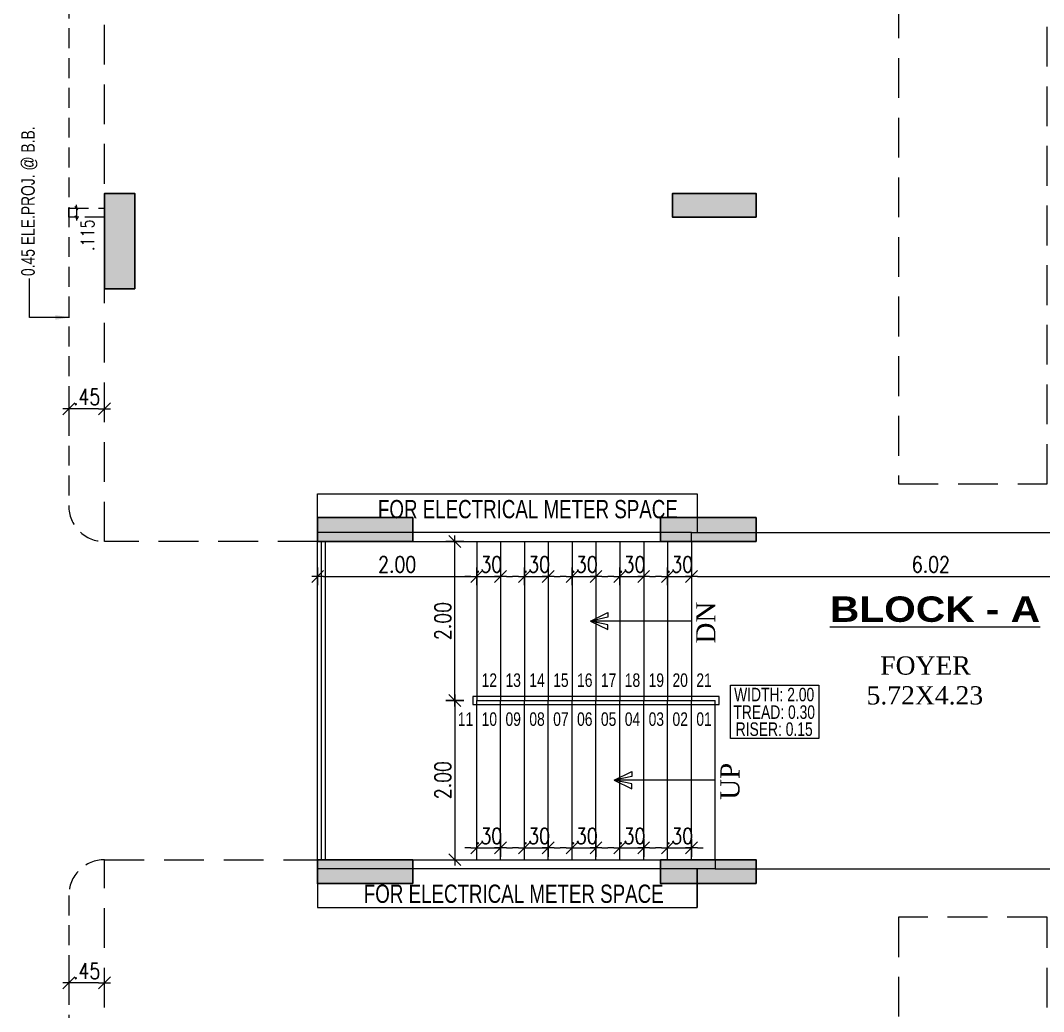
# Model space of a CAD drawing. Header units: inches. Extents: x 14331 to 14549, y 2557 to 2714.
# Drawn here: x 14349.55 to 14362.41, y 2590.7 to 2603.16 of the extents above; entities that cross this region are included whole.
import ezdxf
from ezdxf.enums import TextEntityAlignment as Align

# ---------------------------------------------------------------- set-up
doc = ezdxf.new("R2010")
doc.units = ezdxf.units.IN
doc.header["$LTSCALE"] = 0.25
doc.header["$MEASUREMENT"] = 0
doc.header["$PDMODE"] = 35
doc.linetypes.add('DASHEDX2', pattern=[1.5, 1, -0.5])
for name, color, linetype in [('dimension', 7, 'Continuous'), ('edges', 1, 'Continuous'), ('ELECTRICAL', 7, 'Continuous'), ('proj-internal', 1, 'DASHEDX2'), ('ROAD', 84, 'Continuous'), ('Stair', 34, 'Continuous'), ('steel', 251, 'Continuous'), ('text', 7, 'Continuous'), ('text-large', 7, 'Continuous'), ('text-small', 7, 'Continuous'), ('wall', 7, 'Continuous'), ('walls', 7, 'Continuous'), ('WORK TEX', 6, 'Continuous'), ('WORKING DIM', 7, 'Continuous')]:
    doc.layers.add(name, color=color, linetype=linetype)
for name, color, linetype, lineweight in [('P-COL', 7, 'Continuous', 30), ('P-COL UP TO GF', 3, 'Continuous', 30), ('P-COLHAT', 8, 'Continuous', 25)]:
    doc.layers.add(name, color=color, linetype=linetype, lineweight=lineweight)
doc.styles.add('ARIAL', font='TIMES_0.TTF')
doc.styles.add('ARL', font='swisscl_0.ttf')
doc.styles.add('B', font='ARIBLK_0.TTF')
doc.styles.add('romans', font='romans.shx', dxfattribs={"width": 0.8})
doc.styles.add('TIME', font='TIMES_0.TTF')
doc.dimstyles.new('121', dxfattribs={"dimscale": 0.1, "dimtxt": 1.65, "dimasz": 0.2, "dimexe": 0.03125, "dimexo": 0.25, "dimgap": 0.5, "dimtad": 1, "dimzin": 4, "dimdsep": 46, "dimtxsty": 'romans', "dimblk1": 'MINITICK', "dimblk2": 'MINITICK', "dimsah": 1, "dimcen": 1, "dimse1": 1, "dimse2": 1, "dimclrd": 252, "dimclre": 256, "dimclrt": 7, "dimadec": 3, "dimazin": 0, "dimtfac": 0.8, "dimtix": 1, "dimtmove": 2, "dimatfit": 3, "dimfxl": 0, "dimtolj": 1, "dimtzin": 3, "dimarcsym": 0})
doc.dimstyles.new('DFSGSG', dxfattribs={"dimtxt": 0.23, "dimasz": 0.18, "dimexe": 0.18, "dimexo": 0.0625, "dimgap": 0.09, "dimtad": 1, "dimzin": 0, "dimdsep": 46, "dimtxsty": 'ARIAL', "dimcen": 0.09, "dimse1": 1, "dimse2": 1, "dimaunit": 1, "dimadec": 0, "dimazin": 0, "dimtfac": 1, "dimtix": 1, "dimtofl": 0, "dimtmove": 0, "dimatfit": 3, "dimfxl": 0, "dimtolj": 1, "dimtzin": 0, "dimarcsym": 0})
doc.dimstyles.new('minitick-100', dxfattribs={"dimscale": 0.1, "dimtxt": 2, "dimasz": 0.75, "dimexe": 0.03125, "dimexo": 0.25, "dimgap": 0.5, "dimtad": 1, "dimzin": 4, "dimdsep": 46, "dimtxsty": 'romans', "dimblk1": 'MINITICK', "dimblk2": 'MINITICK', "dimsah": 1, "dimcen": 1, "dimse1": 1, "dimse2": 1, "dimclrd": 252, "dimclre": 256, "dimclrt": 256, "dimadec": 3, "dimazin": 0, "dimtfac": 0.8, "dimtix": 1, "dimtmove": 2, "dimatfit": 3, "dimfxl": 0, "dimtolj": 1, "dimtzin": 3, "dimarcsym": 0})

# ---------------------------------------------------------------- blocks, each defined once
blk = doc.blocks.new('P-COL UPTO G.F BLOCK A')
at = {"layer": 'P-COL UP TO GF', "lineweight": 20, "ltscale": 10}
h = blk.add_hatch(color=8, dxfattribs=at)
h.dxf.hatch_style = 1
h.paths.add_polyline_path([(12686.562, -1028.632), (12686.942, -1028.632), (12686.942, -1027.432), (12686.562, -1027.432)])
h = blk.add_hatch(color=8, dxfattribs=at)
h.dxf.hatch_style = 1
h.paths.add_polyline_path([(12690.438, -1031.81), (12690.438, -1031.51), (12689.238, -1031.51), (12689.238, -1031.81)])
h = blk.add_hatch(color=8, dxfattribs=at)
h.dxf.hatch_style = 1
h.paths.add_polyline_path([(12694.755, -1031.81), (12694.755, -1031.51), (12693.555, -1031.51), (12693.555, -1031.81)])
h = blk.add_hatch(color=8, dxfattribs=at)
h.dxf.hatch_style = 1
h.paths.add_polyline_path([(12690.438, -1036.112), (12690.438, -1035.812), (12689.238, -1035.812), (12689.238, -1036.112)])
h = blk.add_hatch(color=8, dxfattribs=at)
h.dxf.hatch_style = 1
h.paths.add_polyline_path([(12694.755, -1036.112), (12694.755, -1035.812), (12693.555, -1035.812), (12693.555, -1036.112)])
at = {"layer": 'P-COL UP TO GF', "ltscale": 10}
for points in [[(12686.562, -1028.632), (12686.942, -1028.632), (12686.942, -1027.432), (12686.562, -1027.432)], [(12690.438, -1031.81), (12690.438, -1031.51), (12689.238, -1031.51), (12689.238, -1031.81)], [(12694.755, -1031.81), (12694.755, -1031.51), (12693.555, -1031.51), (12693.555, -1031.81)], [(12690.438, -1036.112), (12690.438, -1035.812), (12689.238, -1035.812), (12689.238, -1036.112)], [(12694.755, -1036.112), (12694.755, -1035.812), (12693.555, -1035.812), (12693.555, -1036.112)]]:
    blk.add_lwpolyline(points, close=True, dxfattribs=at)
blk = doc.blocks.new('MINITICK')
at = {"color": 7}
for p, q in [((1, 1), (-1, -1)), ((-1, 0), (1, 0)), ((0, -1.5), (0, 1.5))]:
    blk.add_line(p, q, dxfattribs=at)
blk = doc.blocks.new('*D13')
at = {"layer": 'Defpoints', "color": 0, "ltscale": 10, "transparency": 16777216}
for p in [(14353.285, 2596.432), (14355.285, 2596.432), (14355.285, 2596.168)]:
    blk.add_point(p, dxfattribs=at)
at = {"layer": 'dimension', "color": 252, "lineweight": -2, "ltscale": 10, "transparency": 16777216}
blk.add_line((14353.36, 2596.168), (14355.21, 2596.168), dxfattribs=at)
at = {"layer": 'dimension', "color": 252, "lineweight": -2, "ltscale": 10, "transparency": 16777216, "xscale": 0.07500000000000001, "yscale": 0.07500000000000001, "zscale": 0.07500000000000001, "rotation": 180}
blk.add_blockref('MINITICK', (14353.285, 2596.168), dxfattribs=at)
at = {"layer": 'dimension', "color": 252, "lineweight": -2, "ltscale": 10, "transparency": 16777216, "xscale": 0.07500000000000001, "yscale": 0.07500000000000001, "zscale": 0.07500000000000001}
blk.add_blockref('MINITICK', (14355.285, 2596.168), dxfattribs=at)
at = {"layer": 'dimension', "ltscale": 10, "transparency": 16777216, "insert": (14354.285, 2596.318), "char_height": 0.2, "attachment_point": 5, "style": 'romans'}
blk.add_mtext('\\A1;2.00', dxfattribs=at)
blk = doc.blocks.new('*D14')
at = {"layer": 'Defpoints', "color": 0, "ltscale": 10, "transparency": 16777216}
for p in [(14355.285, 2596.432), (14355.585, 2596.432), (14355.585, 2596.168)]:
    blk.add_point(p, dxfattribs=at)
at = {"layer": 'dimension', "color": 252, "lineweight": -2, "ltscale": 10, "transparency": 16777216}
for p, q in [((14355.21, 2596.168), (14355.135, 2596.168)), ((14355.285, 2596.168), (14355.585, 2596.168)), ((14355.66, 2596.168), (14355.735, 2596.168))]:
    blk.add_line(p, q, dxfattribs=at)
at = {"layer": 'dimension', "color": 252, "lineweight": -2, "ltscale": 10, "transparency": 16777216, "xscale": 0.07500000000000001, "yscale": 0.07500000000000001, "zscale": 0.07500000000000001}
blk.add_blockref('MINITICK', (14355.285, 2596.168), dxfattribs=at)
at = {"layer": 'dimension', "color": 252, "lineweight": -2, "ltscale": 10, "transparency": 16777216, "xscale": 0.07500000000000001, "yscale": 0.07500000000000001, "zscale": 0.07500000000000001, "rotation": 180}
blk.add_blockref('MINITICK', (14355.585, 2596.168), dxfattribs=at)
at = {"layer": 'dimension', "ltscale": 10, "transparency": 16777216, "insert": (14355.435, 2596.318), "char_height": 0.2, "attachment_point": 5, "style": 'romans'}
blk.add_mtext('\\A1;.30', dxfattribs=at)
blk = doc.blocks.new('*D15')
at = {"layer": 'Defpoints', "color": 0, "ltscale": 10, "transparency": 16777216}
for p in [(14355.885, 2596.432), (14356.185, 2596.432), (14356.185, 2596.168)]:
    blk.add_point(p, dxfattribs=at)
at = {"layer": 'dimension', "color": 252, "lineweight": -2, "ltscale": 10, "transparency": 16777216}
for p, q in [((14355.81, 2596.168), (14355.735, 2596.168)), ((14355.885, 2596.168), (14356.185, 2596.168)), ((14356.26, 2596.168), (14356.335, 2596.168))]:
    blk.add_line(p, q, dxfattribs=at)
at = {"layer": 'dimension', "color": 252, "lineweight": -2, "ltscale": 10, "transparency": 16777216, "xscale": 0.07500000000000001, "yscale": 0.07500000000000001, "zscale": 0.07500000000000001}
blk.add_blockref('MINITICK', (14355.885, 2596.168), dxfattribs=at)
at = {"layer": 'dimension', "color": 252, "lineweight": -2, "ltscale": 10, "transparency": 16777216, "xscale": 0.07500000000000001, "yscale": 0.07500000000000001, "zscale": 0.07500000000000001, "rotation": 180}
blk.add_blockref('MINITICK', (14356.185, 2596.168), dxfattribs=at)
at = {"layer": 'dimension', "ltscale": 10, "transparency": 16777216, "insert": (14356.035, 2596.318), "char_height": 0.2, "attachment_point": 5, "style": 'romans'}
blk.add_mtext('\\A1;.30', dxfattribs=at)
blk = doc.blocks.new('*D16')
at = {"layer": 'Defpoints', "color": 0, "ltscale": 10, "transparency": 16777216}
for p in [(14356.485, 2596.432), (14356.785, 2596.432), (14356.785, 2596.168)]:
    blk.add_point(p, dxfattribs=at)
at = {"layer": 'dimension', "color": 252, "lineweight": -2, "ltscale": 10, "transparency": 16777216}
for p, q in [((14356.41, 2596.168), (14356.335, 2596.168)), ((14356.485, 2596.168), (14356.785, 2596.168)), ((14356.86, 2596.168), (14356.935, 2596.168))]:
    blk.add_line(p, q, dxfattribs=at)
at = {"layer": 'dimension', "color": 252, "lineweight": -2, "ltscale": 10, "transparency": 16777216, "xscale": 0.07500000000000001, "yscale": 0.07500000000000001, "zscale": 0.07500000000000001}
blk.add_blockref('MINITICK', (14356.485, 2596.168), dxfattribs=at)
at = {"layer": 'dimension', "color": 252, "lineweight": -2, "ltscale": 10, "transparency": 16777216, "xscale": 0.07500000000000001, "yscale": 0.07500000000000001, "zscale": 0.07500000000000001, "rotation": 180}
blk.add_blockref('MINITICK', (14356.785, 2596.168), dxfattribs=at)
at = {"layer": 'dimension', "ltscale": 10, "transparency": 16777216, "insert": (14356.635, 2596.318), "char_height": 0.2, "attachment_point": 5, "style": 'romans'}
blk.add_mtext('\\A1;.30', dxfattribs=at)
blk = doc.blocks.new('*D17')
at = {"layer": 'Defpoints', "color": 0, "ltscale": 10, "transparency": 16777216}
for p in [(14357.085, 2596.432), (14357.385, 2596.432), (14357.385, 2596.168)]:
    blk.add_point(p, dxfattribs=at)
at = {"layer": 'dimension', "color": 252, "lineweight": -2, "ltscale": 10, "transparency": 16777216}
for p, q in [((14357.01, 2596.168), (14356.935, 2596.168)), ((14357.085, 2596.168), (14357.385, 2596.168)), ((14357.46, 2596.168), (14357.535, 2596.168))]:
    blk.add_line(p, q, dxfattribs=at)
at = {"layer": 'dimension', "color": 252, "lineweight": -2, "ltscale": 10, "transparency": 16777216, "xscale": 0.07500000000000001, "yscale": 0.07500000000000001, "zscale": 0.07500000000000001}
blk.add_blockref('MINITICK', (14357.085, 2596.168), dxfattribs=at)
at = {"layer": 'dimension', "color": 252, "lineweight": -2, "ltscale": 10, "transparency": 16777216, "xscale": 0.07500000000000001, "yscale": 0.07500000000000001, "zscale": 0.07500000000000001, "rotation": 180}
blk.add_blockref('MINITICK', (14357.385, 2596.168), dxfattribs=at)
at = {"layer": 'dimension', "ltscale": 10, "transparency": 16777216, "insert": (14357.235, 2596.318), "char_height": 0.2, "attachment_point": 5, "style": 'romans'}
blk.add_mtext('\\A1;.30', dxfattribs=at)
blk = doc.blocks.new('*D18')
at = {"layer": 'Defpoints', "color": 0, "ltscale": 10, "transparency": 16777216}
for p in [(14357.685, 2596.432), (14357.985, 2596.432), (14357.985, 2596.168)]:
    blk.add_point(p, dxfattribs=at)
at = {"layer": 'dimension', "color": 252, "lineweight": -2, "ltscale": 10, "transparency": 16777216}
for p, q in [((14357.61, 2596.168), (14357.535, 2596.168)), ((14357.685, 2596.168), (14357.985, 2596.168)), ((14358.06, 2596.168), (14358.135, 2596.168))]:
    blk.add_line(p, q, dxfattribs=at)
at = {"layer": 'dimension', "color": 252, "lineweight": -2, "ltscale": 10, "transparency": 16777216, "xscale": 0.07500000000000001, "yscale": 0.07500000000000001, "zscale": 0.07500000000000001}
blk.add_blockref('MINITICK', (14357.685, 2596.168), dxfattribs=at)
at = {"layer": 'dimension', "color": 252, "lineweight": -2, "ltscale": 10, "transparency": 16777216, "xscale": 0.07500000000000001, "yscale": 0.07500000000000001, "zscale": 0.07500000000000001, "rotation": 180}
blk.add_blockref('MINITICK', (14357.985, 2596.168), dxfattribs=at)
at = {"layer": 'dimension', "ltscale": 10, "transparency": 16777216, "insert": (14357.835, 2596.318), "char_height": 0.2, "attachment_point": 5, "style": 'romans'}
blk.add_mtext('\\A1;.30', dxfattribs=at)
blk = doc.blocks.new('*D23')
at = {"layer": 'Defpoints', "color": 0, "ltscale": 10, "transparency": 16777216}
for p in [(14355.285, 2593.017), (14355.585, 2593.017), (14355.585, 2592.753)]:
    blk.add_point(p, dxfattribs=at)
at = {"layer": 'dimension', "color": 252, "lineweight": -2, "ltscale": 10, "transparency": 16777216}
for p, q in [((14355.21, 2592.753), (14355.135, 2592.753)), ((14355.285, 2592.753), (14355.585, 2592.753)), ((14355.66, 2592.753), (14355.735, 2592.753))]:
    blk.add_line(p, q, dxfattribs=at)
at = {"layer": 'dimension', "color": 252, "lineweight": -2, "ltscale": 10, "transparency": 16777216, "xscale": 0.07500000000000001, "yscale": 0.07500000000000001, "zscale": 0.07500000000000001}
blk.add_blockref('MINITICK', (14355.285, 2592.753), dxfattribs=at)
at = {"layer": 'dimension', "color": 252, "lineweight": -2, "ltscale": 10, "transparency": 16777216, "xscale": 0.07500000000000001, "yscale": 0.07500000000000001, "zscale": 0.07500000000000001, "rotation": 180}
blk.add_blockref('MINITICK', (14355.585, 2592.753), dxfattribs=at)
at = {"layer": 'dimension', "ltscale": 10, "transparency": 16777216, "insert": (14355.435, 2592.903), "char_height": 0.2, "attachment_point": 5, "style": 'romans'}
blk.add_mtext('\\A1;.30', dxfattribs=at)
blk = doc.blocks.new('*D19')
at = {"layer": 'Defpoints', "color": 0, "ltscale": 10, "transparency": 16777216}
for p in [(14355.885, 2593.017), (14356.185, 2593.017), (14356.185, 2592.753)]:
    blk.add_point(p, dxfattribs=at)
at = {"layer": 'dimension', "color": 252, "lineweight": -2, "ltscale": 10, "transparency": 16777216}
for p, q in [((14355.81, 2592.753), (14355.735, 2592.753)), ((14355.885, 2592.753), (14356.185, 2592.753)), ((14356.26, 2592.753), (14356.335, 2592.753))]:
    blk.add_line(p, q, dxfattribs=at)
at = {"layer": 'dimension', "color": 252, "lineweight": -2, "ltscale": 10, "transparency": 16777216, "xscale": 0.07500000000000001, "yscale": 0.07500000000000001, "zscale": 0.07500000000000001}
blk.add_blockref('MINITICK', (14355.885, 2592.753), dxfattribs=at)
at = {"layer": 'dimension', "color": 252, "lineweight": -2, "ltscale": 10, "transparency": 16777216, "xscale": 0.07500000000000001, "yscale": 0.07500000000000001, "zscale": 0.07500000000000001, "rotation": 180}
blk.add_blockref('MINITICK', (14356.185, 2592.753), dxfattribs=at)
at = {"layer": 'dimension', "ltscale": 10, "transparency": 16777216, "insert": (14356.035, 2592.903), "char_height": 0.2, "attachment_point": 5, "style": 'romans'}
blk.add_mtext('\\A1;.30', dxfattribs=at)
blk = doc.blocks.new('*D20')
at = {"layer": 'Defpoints', "color": 0, "ltscale": 10, "transparency": 16777216}
for p in [(14356.485, 2593.017), (14356.785, 2593.017), (14356.785, 2592.753)]:
    blk.add_point(p, dxfattribs=at)
at = {"layer": 'dimension', "color": 252, "lineweight": -2, "ltscale": 10, "transparency": 16777216}
for p, q in [((14356.41, 2592.753), (14356.335, 2592.753)), ((14356.485, 2592.753), (14356.785, 2592.753)), ((14356.86, 2592.753), (14356.935, 2592.753))]:
    blk.add_line(p, q, dxfattribs=at)
at = {"layer": 'dimension', "color": 252, "lineweight": -2, "ltscale": 10, "transparency": 16777216, "xscale": 0.07500000000000001, "yscale": 0.07500000000000001, "zscale": 0.07500000000000001}
blk.add_blockref('MINITICK', (14356.485, 2592.753), dxfattribs=at)
at = {"layer": 'dimension', "color": 252, "lineweight": -2, "ltscale": 10, "transparency": 16777216, "xscale": 0.07500000000000001, "yscale": 0.07500000000000001, "zscale": 0.07500000000000001, "rotation": 180}
blk.add_blockref('MINITICK', (14356.785, 2592.753), dxfattribs=at)
at = {"layer": 'dimension', "ltscale": 10, "transparency": 16777216, "insert": (14356.635, 2592.903), "char_height": 0.2, "attachment_point": 5, "style": 'romans'}
blk.add_mtext('\\A1;.30', dxfattribs=at)
blk = doc.blocks.new('*D21')
at = {"layer": 'Defpoints', "color": 0, "ltscale": 10, "transparency": 16777216}
for p in [(14357.085, 2593.017), (14357.385, 2593.017), (14357.385, 2592.753)]:
    blk.add_point(p, dxfattribs=at)
at = {"layer": 'dimension', "color": 252, "lineweight": -2, "ltscale": 10, "transparency": 16777216}
for p, q in [((14357.01, 2592.753), (14356.935, 2592.753)), ((14357.085, 2592.753), (14357.385, 2592.753)), ((14357.46, 2592.753), (14357.535, 2592.753))]:
    blk.add_line(p, q, dxfattribs=at)
at = {"layer": 'dimension', "color": 252, "lineweight": -2, "ltscale": 10, "transparency": 16777216, "xscale": 0.07500000000000001, "yscale": 0.07500000000000001, "zscale": 0.07500000000000001}
blk.add_blockref('MINITICK', (14357.085, 2592.753), dxfattribs=at)
at = {"layer": 'dimension', "color": 252, "lineweight": -2, "ltscale": 10, "transparency": 16777216, "xscale": 0.07500000000000001, "yscale": 0.07500000000000001, "zscale": 0.07500000000000001, "rotation": 180}
blk.add_blockref('MINITICK', (14357.385, 2592.753), dxfattribs=at)
at = {"layer": 'dimension', "ltscale": 10, "transparency": 16777216, "insert": (14357.235, 2592.903), "char_height": 0.2, "attachment_point": 5, "style": 'romans'}
blk.add_mtext('\\A1;.30', dxfattribs=at)
blk = doc.blocks.new('*D22')
at = {"layer": 'Defpoints', "color": 0, "ltscale": 10, "transparency": 16777216}
for p in [(14357.685, 2593.017), (14357.985, 2593.017), (14357.985, 2592.753)]:
    blk.add_point(p, dxfattribs=at)
at = {"layer": 'dimension', "color": 252, "lineweight": -2, "ltscale": 10, "transparency": 16777216}
for p, q in [((14357.61, 2592.753), (14357.535, 2592.753)), ((14357.685, 2592.753), (14357.985, 2592.753)), ((14358.06, 2592.753), (14358.135, 2592.753))]:
    blk.add_line(p, q, dxfattribs=at)
at = {"layer": 'dimension', "color": 252, "lineweight": -2, "ltscale": 10, "transparency": 16777216, "xscale": 0.07500000000000001, "yscale": 0.07500000000000001, "zscale": 0.07500000000000001}
blk.add_blockref('MINITICK', (14357.685, 2592.753), dxfattribs=at)
at = {"layer": 'dimension', "color": 252, "lineweight": -2, "ltscale": 10, "transparency": 16777216, "xscale": 0.07500000000000001, "yscale": 0.07500000000000001, "zscale": 0.07500000000000001, "rotation": 180}
blk.add_blockref('MINITICK', (14357.985, 2592.753), dxfattribs=at)
at = {"layer": 'dimension', "ltscale": 10, "transparency": 16777216, "insert": (14357.835, 2592.903), "char_height": 0.2, "attachment_point": 5, "style": 'romans'}
blk.add_mtext('\\A1;.30', dxfattribs=at)
blk = doc.blocks.new('*D24')
at = {"layer": 'Defpoints', "color": 0, "ltscale": 10, "transparency": 16777216}
for p in [(14364.008, 2596.168), (14357.985, 2595.885), (14364.008, 2595.885)]:
    blk.add_point(p, dxfattribs=at)
at = {"layer": 'dimension', "color": 252, "lineweight": -2, "ltscale": 10, "transparency": 16777216}
blk.add_line((14358.06, 2596.168), (14363.933, 2596.168), dxfattribs=at)
at = {"layer": 'dimension', "color": 252, "lineweight": -2, "ltscale": 10, "transparency": 16777216, "xscale": 0.07500000000000001, "yscale": 0.07500000000000001, "zscale": 0.07500000000000001, "rotation": 180}
blk.add_blockref('MINITICK', (14357.985, 2596.168), dxfattribs=at)
at = {"layer": 'dimension', "color": 252, "lineweight": -2, "ltscale": 10, "transparency": 16777216, "xscale": 0.07500000000000001, "yscale": 0.07500000000000001, "zscale": 0.07500000000000001}
blk.add_blockref('MINITICK', (14364.008, 2596.168), dxfattribs=at)
at = {"layer": 'dimension', "ltscale": 10, "transparency": 16777216, "insert": (14360.996, 2596.318), "char_height": 0.2, "attachment_point": 5, "style": 'romans'}
blk.add_mtext('\\A1;6.02', dxfattribs=at)
blk = doc.blocks.new('*D34')
at = {"layer": 'Defpoints', "color": 0, "ltscale": 10, "transparency": 16777216}
for p in [(14355.009, 2596.606), (14355.285, 2596.606), (14355.285, 2594.606)]:
    blk.add_point(p, dxfattribs=at)
at = {"layer": 'dimension', "color": 252, "lineweight": -2, "ltscale": 10, "transparency": 16777216}
blk.add_line((14355.009, 2594.681), (14355.009, 2596.531), dxfattribs=at)
at = {"layer": 'dimension', "color": 252, "lineweight": -2, "ltscale": 10, "transparency": 16777216, "xscale": 0.07500000000000001, "yscale": 0.07500000000000001, "zscale": 0.07500000000000001}
for p, rotation in [((14355.009, 2596.606), 90), ((14355.009, 2594.606), 270)]:
    blk.add_blockref('MINITICK', p, dxfattribs=dict(at, rotation=rotation))
at = {"layer": 'dimension', "ltscale": 10, "transparency": 16777216, "insert": (14354.859, 2595.606), "char_height": 0.2, "attachment_point": 5, "rotation": 90, "style": 'romans'}
blk.add_mtext('\\A1;2.00', dxfattribs=at)
blk = doc.blocks.new('*D35')
at = {"layer": 'Defpoints', "color": 0, "ltscale": 10, "transparency": 16777216}
for p in [(14355.285, 2594.606), (14355.009, 2592.605), (14355.285, 2592.605)]:
    blk.add_point(p, dxfattribs=at)
at = {"layer": 'dimension', "color": 252, "lineweight": -2, "ltscale": 10, "transparency": 16777216}
blk.add_line((14355.009, 2594.531), (14355.009, 2592.68), dxfattribs=at)
at = {"layer": 'dimension', "color": 252, "lineweight": -2, "ltscale": 10, "transparency": 16777216, "xscale": 0.07500000000000001, "yscale": 0.07500000000000001, "zscale": 0.07500000000000001}
for p, rotation in [((14355.009, 2594.606), 90), ((14355.009, 2592.605), 270)]:
    blk.add_blockref('MINITICK', p, dxfattribs=dict(at, rotation=rotation))
at = {"layer": 'dimension', "ltscale": 10, "transparency": 16777216, "insert": (14354.859, 2593.605), "char_height": 0.2, "attachment_point": 5, "rotation": 90, "style": 'romans'}
blk.add_mtext('\\A1;2.00', dxfattribs=at)
blk = doc.blocks.new('*D348')
at = {"layer": 'Defpoints', "color": 0, "ltscale": 10, "transparency": 16777216}
for p in [(14350.155, 2591.352), (14350.605, 2591.352), (14350.155, 2591.055)]:
    blk.add_point(p, dxfattribs=at)
at = {"layer": 'dimension', "color": 252, "lineweight": -2, "ltscale": 10, "transparency": 16777216}
blk.add_line((14350.53, 2591.055), (14350.23, 2591.055), dxfattribs=at)
at = {"layer": 'dimension', "color": 252, "lineweight": -2, "ltscale": 10, "transparency": 16777216, "xscale": 0.07500000000000001, "yscale": 0.07500000000000001, "zscale": 0.07500000000000001, "rotation": 180}
blk.add_blockref('MINITICK', (14350.155, 2591.055), dxfattribs=at)
at = {"layer": 'dimension', "color": 252, "lineweight": -2, "ltscale": 10, "transparency": 16777216, "xscale": 0.07500000000000001, "yscale": 0.07500000000000001, "zscale": 0.07500000000000001}
blk.add_blockref('MINITICK', (14350.605, 2591.055), dxfattribs=at)
at = {"layer": 'dimension', "ltscale": 10, "transparency": 16777216, "insert": (14350.38, 2591.205), "char_height": 0.2, "attachment_point": 5, "style": 'romans'}
blk.add_mtext('\\A1;.45', dxfattribs=at)
blk = doc.blocks.new('*D349')
at = {"layer": 'Defpoints', "color": 0, "ltscale": 10, "transparency": 16777216}
for p in [(14350.155, 2598.572), (14350.605, 2598.572), (14350.155, 2598.275)]:
    blk.add_point(p, dxfattribs=at)
at = {"layer": 'dimension', "color": 252, "lineweight": -2, "ltscale": 10, "transparency": 16777216}
blk.add_line((14350.53, 2598.275), (14350.23, 2598.275), dxfattribs=at)
at = {"layer": 'dimension', "color": 252, "lineweight": -2, "ltscale": 10, "transparency": 16777216, "xscale": 0.07500000000000001, "yscale": 0.07500000000000001, "zscale": 0.07500000000000001, "rotation": 180}
blk.add_blockref('MINITICK', (14350.155, 2598.275), dxfattribs=at)
at = {"layer": 'dimension', "color": 252, "lineweight": -2, "ltscale": 10, "transparency": 16777216, "xscale": 0.07500000000000001, "yscale": 0.07500000000000001, "zscale": 0.07500000000000001}
blk.add_blockref('MINITICK', (14350.605, 2598.275), dxfattribs=at)
at = {"layer": 'dimension', "ltscale": 10, "transparency": 16777216, "insert": (14350.38, 2598.425), "char_height": 0.2, "attachment_point": 5, "style": 'romans'}
blk.add_mtext('\\A1;.45', dxfattribs=at)
blk = doc.blocks.new('*D703')
at = {"layer": 'Defpoints', "color": 0, "transparency": 16777216}
for p in [(14350.227, 2600.799), (14350.227, 2600.684), (14350.251, 2600.684)]:
    blk.add_point(p, dxfattribs=at)
at = {"layer": 'WORKING DIM', "color": 252, "lineweight": -2, "transparency": 16777216}
for p, q in [((14350.251, 2600.819), (14350.251, 2600.839)), ((14350.251, 2600.799), (14350.251, 2600.684)), ((14350.251, 2600.664), (14350.251, 2600.644))]:
    blk.add_line(p, q, dxfattribs=at)
at = {"layer": 'WORKING DIM', "color": 252, "lineweight": -2, "transparency": 16777216, "xscale": 0.02, "yscale": 0.02, "zscale": 0.02}
for p, rotation in [((14350.251, 2600.799), 270), ((14350.251, 2600.684), 90)]:
    blk.add_blockref('MINITICK', p, dxfattribs=dict(at, rotation=rotation))
at = {"layer": 'WORKING DIM', "color": 7, "transparency": 16777216, "insert": (14350.391, 2600.459), "char_height": 0.165, "attachment_point": 5, "rotation": 90, "style": 'romans'}
blk.add_mtext('\\A1;.115', dxfattribs=at)

msp = doc.modelspace()

# ---------------------------------------------------------------- hatches: boundary and pattern name
at = {"layer": 'P-COLHAT', "lineweight": 30}
msp.add_hatch(color=256, dxfattribs=at).paths.add_polyline_path([(14358.798, 2600.684), (14358.798, 2600.984), (14357.748, 2600.984), (14357.748, 2600.684)])

# ---------------------------------------------------------------- linework, layer by layer
at = {"layer": 'edges', "color": 30, "linetype": 'DASHEDX2'}
for points in [[(14360.59, 2610.936, 0.414214), (14360.14, 2611.386), (14350.605, 2611.386, 0.414214), (14350.155, 2610.936), (14350.155, 2597.056, 0.414214), (14350.605, 2596.606)], [(14350.605, 2592.605, 0.414214), (14350.155, 2592.155), (14350.155, 2579.495, 0.414214), (14350.605, 2579.045), (14360.14, 2579.045, 0.414214), (14360.59, 2579.495)]]:
    msp.add_lwpolyline(points, format="xyb", dxfattribs=at)
msp.add_lwpolyline([(14350.605, 2600.684), (14350.155, 2600.684), (14350.155, 2600.799), (14350.605, 2600.799)], dxfattribs=at)
at = {"layer": 'ELECTRICAL', "ltscale": 10}
for p, q in [((14353.281, 2596.606), (14353.281, 2597.206)), ((14353.281, 2597.206), (14358.056, 2597.206)), ((14358.056, 2597.206), (14358.056, 2596.721)), ((14353.281, 2592.605), (14353.281, 2592.005)), ((14358.056, 2592.005), (14358.056, 2592.49)), ((14353.281, 2592.005), (14358.056, 2592.005))]:
    msp.add_line(p, q, dxfattribs=at)
at = {"layer": 'P-COL'}
msp.add_lwpolyline([(14358.798, 2600.684), (14358.798, 2600.984), (14357.748, 2600.984), (14357.748, 2600.684)], close=True, dxfattribs=at)
at = {"layer": 'proj-internal', "ltscale": 2}
msp.add_lwpolyline([(14372.442, 2592.605), (14372.442, 2592.605), (14372.442, 2579.495), (14362.457, 2579.495), (14362.457, 2591.881), (14360.59, 2591.881), (14360.59, 2579.495), (14350.605, 2579.495), (14350.605, 2592.605), (14353.285, 2592.605), (14353.285, 2596.606), (14350.605, 2596.606), (14350.605, 2610.936), (14360.59, 2610.936), (14360.59, 2597.331), (14362.457, 2597.331), (14362.457, 2610.936), (14372.442, 2610.936), (14372.442, 2596.606)], dxfattribs=at)
at = {"layer": 'ROAD', "ltscale": 10}
msp.add_line((14358.056, 2592.49), (14358.056, 2592.005), dxfattribs=at)
at = {"layer": 'Stair', "ltscale": 2}
for p, q in [((14353.285, 2592.605), (14353.285, 2596.606)), ((14353.335, 2592.605), (14353.335, 2596.606)), ((14353.385, 2592.605), (14353.385, 2596.606)), ((14355.285, 2596.606), (14355.285, 2594.606)), ((14355.585, 2596.606), (14355.585, 2594.606)), ((14355.885, 2596.606), (14355.885, 2594.606)), ((14356.185, 2596.606), (14356.185, 2594.606)), ((14356.485, 2596.606), (14356.485, 2594.606)), ((14356.785, 2596.606), (14356.785, 2594.606)), ((14357.085, 2596.606), (14357.085, 2594.606)), ((14357.385, 2596.606), (14357.385, 2594.606)), ((14357.685, 2596.606), (14357.685, 2594.606)), ((14357.985, 2596.606), (14357.985, 2594.606)), ((14356.715, 2595.606), (14356.936, 2595.714)), ((14356.936, 2595.714), (14356.936, 2595.654)), ((14356.936, 2595.654), (14356.715, 2595.606)), ((14357.985, 2595.606), (14356.715, 2595.606)), ((14356.715, 2595.606), (14356.936, 2595.498)), ((14356.936, 2595.558), (14356.715, 2595.606)), ((14356.936, 2595.498), (14356.936, 2595.558)), ((14355.285, 2592.605), (14355.285, 2594.606)), ((14355.285, 2594.606), (14358.285, 2594.606)), ((14355.585, 2592.605), (14355.585, 2594.606)), ((14355.885, 2592.605), (14355.885, 2594.606)), ((14356.185, 2592.605), (14356.185, 2594.606)), ((14356.485, 2592.605), (14356.485, 2594.606)), ((14356.785, 2592.605), (14356.785, 2594.606)), ((14357.085, 2592.605), (14357.085, 2594.606)), ((14357.385, 2592.605), (14357.385, 2594.606)), ((14357.685, 2592.605), (14357.685, 2594.606)), ((14357.985, 2592.605), (14357.985, 2594.606)), ((14358.285, 2592.605), (14358.285, 2594.606)), ((14357.015, 2593.605), (14357.236, 2593.713)), ((14357.236, 2593.653), (14357.015, 2593.605)), ((14357.236, 2593.713), (14357.236, 2593.653)), ((14358.285, 2593.605), (14357.015, 2593.605)), ((14357.015, 2593.605), (14357.236, 2593.497)), ((14357.236, 2593.557), (14357.015, 2593.605)), ((14357.236, 2593.497), (14357.236, 2593.557))]:
    msp.add_line(p, q, dxfattribs=at)
at = {"layer": 'steel', "ltscale": 10}
msp.add_lwpolyline([(14358.335, 2594.656), (14355.235, 2594.656), (14355.235, 2594.556), (14358.335, 2594.556)], close=True, dxfattribs=at)
at = {"layer": 'walls', "ltscale": 10}
for p, q in [((14357.985, 2596.721), (14364.079, 2596.721)), ((14358.285, 2592.49), (14364.079, 2592.49))]:
    msp.add_line(p, q, dxfattribs=at)
for points in [[(14353.285, 2596.606), (14357.985, 2596.606), (14357.985, 2596.721), (14353.285, 2596.721)], [(14353.285, 2592.605), (14358.285, 2592.605), (14358.285, 2592.49), (14353.285, 2592.49)]]:
    msp.add_lwpolyline(points, close=True, dxfattribs=at)
at = {"layer": 'WORK TEX'}
msp.add_lwpolyline([(14358.476, 2594.802), (14359.588, 2594.802), (14359.588, 2594.131), (14358.476, 2594.131)], close=True, dxfattribs=at)

# ---------------------------------------------------------------- block references
at = {"layer": 'P-COLHAT', "lineweight": 30}
msp.add_blockref('P-COL UPTO G.F BLOCK A', (1664.043, 3628.417), dxfattribs=at)

# ---------------------------------------------------------------- texts
at = {"layer": 'ELECTRICAL', "ltscale": 10, "style": 'ARL'}
for p in [(14354.043, 2597.014), (14353.865, 2592.177)]:
    msp.add_text('FOR ELECTRICAL METER SPACE', height=0.22992, dxfattribs=at).set_placement(p, align=Align.MIDDLE_LEFT)
at = {"layer": 'text', "color": 1, "style": 'B'}
msp.add_text('%%UBLOCK - A', height=0.32, dxfattribs=at).set_placement((14359.727, 2595.596))
at = {"layer": 'text-large', "style": 'TIME'}
for s, p in [('FOYER', (14360.929, 2595.047)), ('5.72X4.23', (14360.921, 2594.672))]:
    msp.add_text(s, height=0.2299, dxfattribs=at).set_placement(p, align=Align.MIDDLE_CENTER)
at = {"layer": 'text-small', "style": 'TIME'}
for s, p in [('DN', (14358.286, 2595.324)), ('UP', (14358.59, 2593.358))]:
    msp.add_text(s, height=0.2409, rotation=90, dxfattribs=at).set_placement(p)
at = {"layer": 'WORK TEX', "style": 'ARL'}
msp.add_text('0.45 ELE.PROJ. @ B.B.', height=0.17, rotation=90, dxfattribs=at).set_placement((14349.642, 2600.886), align=Align.MIDDLE_CENTER)
for s, p in [('12', (14355.444, 2594.863)), ('13', (14355.744, 2594.863)), ('14', (14356.044, 2594.863)), ('15', (14356.344, 2594.863)), ('16', (14356.644, 2594.863)), ('17', (14356.944, 2594.863)), ('18', (14357.244, 2594.863)), ('19', (14357.544, 2594.863)), ('20', (14357.844, 2594.863)), ('21', (14358.144, 2594.863)), ('WIDTH: 2.00', (14359.026, 2594.682)), ('TREAD: 0.30', (14359.026, 2594.461)), ('11', (14355.144, 2594.373)), ('10', (14355.444, 2594.373)), ('09', (14355.744, 2594.373)), ('08', (14356.044, 2594.373)), ('07', (14356.344, 2594.373)), ('06', (14356.644, 2594.373)), ('05', (14356.944, 2594.373)), ('04', (14357.244, 2594.373)), ('03', (14357.544, 2594.373)), ('02', (14357.844, 2594.373)), ('01', (14358.144, 2594.373)), ('RISER: 0.15', (14359.026, 2594.247))]:
    msp.add_text(s, height=0.17, dxfattribs=at).set_placement(p, align=Align.MIDDLE_CENTER)

# ---------------------------------------------------------------- dimensions: what is measured, and where the dimension line sits
at = {"layer": 'dimension', "ltscale": 10}
for base, p1, p2, picture, middle in [((14350.155, 2598.275), (14350.605, 2598.572), (14350.155, 2598.572), '*D349', (14350.38, 2598.425)), ((14355.285, 2596.168), (14353.285, 2596.432), (14355.285, 2596.432), '*D13', (14354.285, 2596.318)), ((14355.585, 2596.168), (14355.285, 2596.432), (14355.585, 2596.432), '*D14', (14355.435, 2596.318)), ((14356.185, 2596.168), (14355.885, 2596.432), (14356.185, 2596.432), '*D15', (14356.035, 2596.318)), ((14356.785, 2596.168), (14356.485, 2596.432), (14356.785, 2596.432), '*D16', (14356.635, 2596.318)), ((14357.385, 2596.168), (14357.085, 2596.432), (14357.385, 2596.432), '*D17', (14357.235, 2596.318)), ((14357.985, 2596.168), (14357.685, 2596.432), (14357.985, 2596.432), '*D18', (14357.835, 2596.318)), ((14364.008, 2596.168), (14357.985, 2595.885), (14364.008, 2595.885), '*D24', (14360.996, 2596.318)), ((14355.585, 2592.753), (14355.285, 2593.017), (14355.585, 2593.017), '*D23', (14355.435, 2592.903)), ((14356.185, 2592.753), (14355.885, 2593.017), (14356.185, 2593.017), '*D19', (14356.035, 2592.903)), ((14356.785, 2592.753), (14356.485, 2593.017), (14356.785, 2593.017), '*D20', (14356.635, 2592.903)), ((14357.385, 2592.753), (14357.085, 2593.017), (14357.385, 2593.017), '*D21', (14357.235, 2592.903)), ((14357.985, 2592.753), (14357.685, 2593.017), (14357.985, 2593.017), '*D22', (14357.835, 2592.903)), ((14350.155, 2591.055), (14350.605, 2591.352), (14350.155, 2591.352), '*D348', (14350.38, 2591.205))]:
    dim = msp.add_linear_dim(base=base, p1=p1, p2=p2, dimstyle='minitick-100', dxfattribs=at)
    dim.commit()
    dim.dimension.update_dxf_attribs({"geometry": picture, "text_midpoint": middle})
for base, p2, picture, middle in [((14355.009, 2596.606), (14355.285, 2596.606), '*D34', (14354.859, 2595.606)), ((14355.009, 2592.605), (14355.285, 2592.605), '*D35', (14354.859, 2593.605))]:
    dim = msp.add_linear_dim(base=base, p1=(14355.285, 2594.606), p2=p2, angle=90, dimstyle='minitick-100', dxfattribs=at)
    dim.commit()
    dim.dimension.update_dxf_attribs({"geometry": picture, "text_midpoint": middle})
at = {"layer": 'WORKING DIM'}
dim = msp.add_linear_dim(base=(14350.251, 2600.684), p1=(14350.227, 2600.799), p2=(14350.227, 2600.684), angle=270, text='.115', dimstyle='121', override={"dimfxl": 0.18, "dimfxlon": 1}, dxfattribs=at)
dim.commit()
dim.dimension.update_dxf_attribs({"geometry": '*D703', "text_midpoint": (14350.391, 2600.459), "dimtype": 160})

# ---------------------------------------------------------------- leaders
at = {"layer": 'wall'}
msp.add_leader([(14350.164, 2599.425), (14349.661, 2599.425), (14349.661, 2599.916)], dimstyle='DFSGSG', override={"dimgap": 0.09, "dimtad": 0, "dimarcsym": 1}, dxfattribs=at)

doc.saveas('drawing.dxf')
